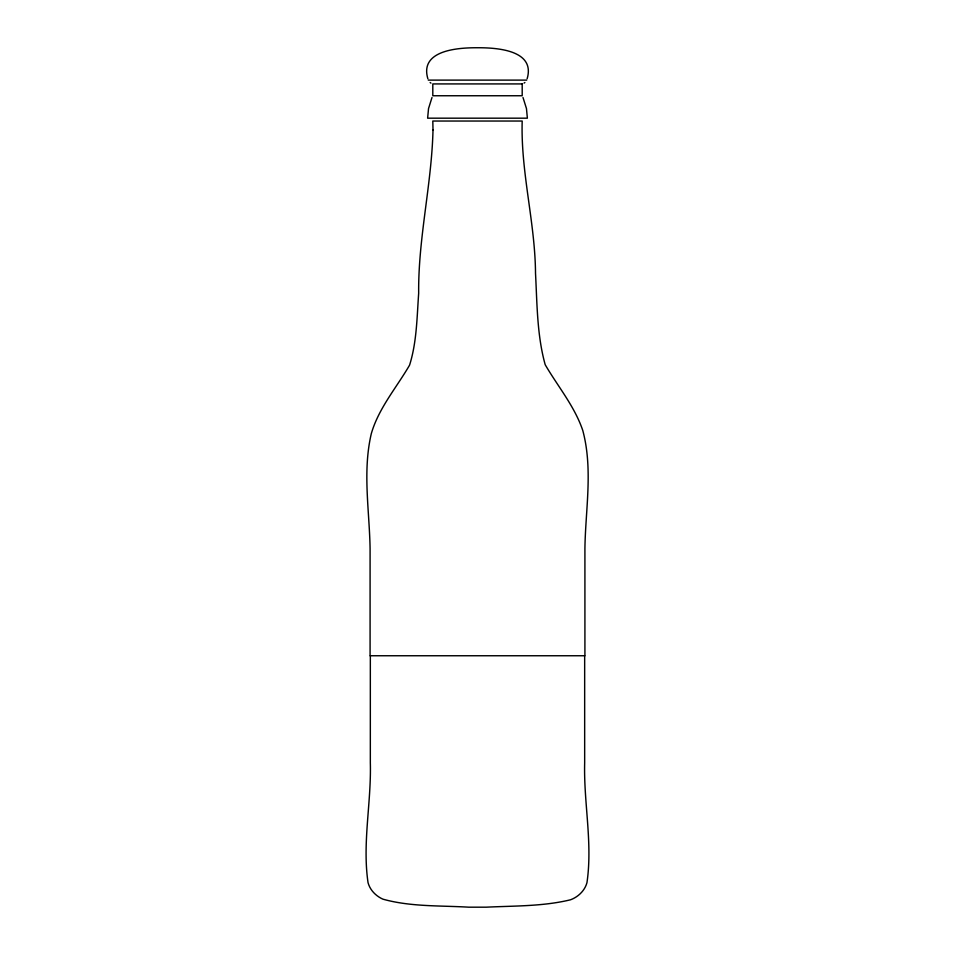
<?xml version="1.0" encoding="UTF-8"?>
<svg xmlns="http://www.w3.org/2000/svg" width="955" height="955" viewBox="0 0 955 955"><rect width="100%" height="100%" fill="white"/><g stroke="black" fill="none" stroke-linecap="round" stroke-linejoin="round"><path stroke-width="1.43" d="M527.124 78.776C535.851 49.756 495.812 47.655 477.5 47.75C459.188 47.655 419.15 49.756 427.876 78.776M431.994 97.506L428.532 108.56L427.625 118.181L527.375 118.181L526.468 108.56L523.006 97.506M524.88 82.524L524.056 83.109M428.282 80.113L526.718 80.113M430.944 83.109L430.12 82.524M584.663 655.751L584.663 762.866C583.612 802.785 592.792 843.038 586.955 882.695C584.794 890.657 578.217 896.912 570.613 899.765C543.132 906.474 514.363 905.806 486.262 907.178L468.738 907.178C440.207 905.471 410.626 906.928 382.883 899.156C375.948 896.077 370.051 890.132 368.045 882.695C362.208 843.038 371.388 802.785 370.337 762.866L370.337 655.751M433.009 129.916C431.684 184.613 418.087 238.344 418.672 293.257C416.941 317.179 416.822 342.177 409.564 365.156C396.468 387.694 378.658 408.215 371.316 433.618C362.423 471.436 369.454 510.388 370.086 548.636L370.086 655.751L584.914 655.751L584.914 548.636C585.463 509.373 593.162 469.084 582.765 430.442C574.635 406.341 557.863 386.477 545.198 364.714C536.973 335.193 537.128 303.786 535.516 273.333C535.122 222.193 520.63 172.187 522.194 121.034L432.806 121.034L433.009 129.916M522.194 83.921L432.806 83.921L432.806 95.751L522.194 95.751L522.194 83.921"/></g></svg>
